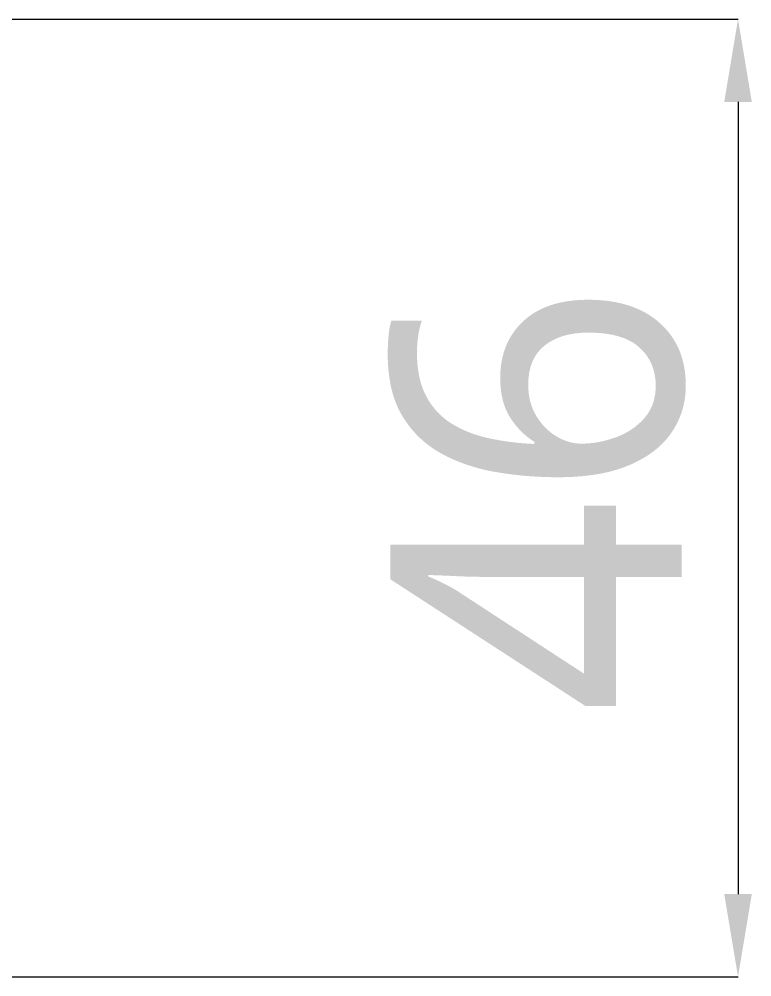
# Model space of a CAD drawing. Extents: x 16296660632 to 16296676072, y -37409619871 to -37409617340.
# Drawn here: x 16296675798.88 to 16296675834.25, y -37409617711.5 to -37409617665.25 of the extents above; entities that cross this region are included whole.
import ezdxf

# ---------------------------------------------------------------- set-up
doc = ezdxf.new("R2010")
doc.units = 0
doc.header["$LTSCALE"] = 10
doc.header["$MEASUREMENT"] = 0
doc.header["$PDMODE"] = 3
doc.header["$PDSIZE"] = -10
doc.layers.get('DEFPOINTS').update_dxf_attribs({"linetype": 'CONTINUOUS'})
doc.layers.add('BODY', color=7, linetype='CONTINUOUS')
doc.styles.add('Daelim Dimension', font='NanumGothic.ttf')
doc.dimstyles.new('DEFAULT', dxfattribs={"dimscale": 2, "dimtxt": 2, "dimasz": 2, "dimexe": 0, "dimexo": 2, "dimgap": 1, "dimtad": 1, "dimdec": 1, "dimzin": 9, "dimdsep": 46, "dimtxsty": 'Daelim Dimension', "dimcen": 0.5, "dimclrd": 252, "dimclre": 252, "dimclrt": 3, "dimadec": 1, "dimazin": 0, "dimtfac": 1, "dimtdec": 1, "dimtix": 1, "dimtmove": 0, "dimatfit": 3, "dimfxl": 1, "dimtolj": 1, "dimtzin": 1, "dimlwd": 9, "dimlwe": 9, "dimarcsym": 0})

# ---------------------------------------------------------------- blocks, each defined once
blk = doc.blocks.new('*D0')
at = {"layer": 'BODY', "color": 5, "lineweight": 9, "transparency": 16777216}
for p, q in [((16296675786.00159, -37409617665.25002), (16296675833.58813, -37409617665.25002)), ((16296675833.58813, -37409617669.25002), (16296675833.58813, -37409617707.50002)), ((16296675737.04025, -37409617711.50002), (16296675833.58813, -37409617711.50002))]:
    blk.add_line(p, q, dxfattribs=at)
at = {"layer": 'BODY', "color": 5, "transparency": 16777216}
for points in [[(16296675832.92146, -37409617669.25002), (16296675834.25479, -37409617669.25002), (16296675833.58813, -37409617665.25002)], [(16296675832.92146, -37409617707.50002), (16296675834.25479, -37409617707.50002), (16296675833.58813, -37409617711.50002)]]:
    blk.add_solid(points, dxfattribs=at)
at = {"layer": 'DEFPOINTS', "color": 0, "transparency": 16777216}
for p in [(16296675782.00159, -37409617665.25002), (16296675733.04025, -37409617711.50002), (16296675833.58813, -37409617711.50002)]:
    blk.add_point(p, dxfattribs=at)
at = {"layer": 'BODY', "color": 7, "transparency": 16777216, "insert": (16296675823.96725, -37409617688.37502), "char_height": 14, "attachment_point": 5, "rotation": 90, "style": 'Daelim Dimension'}
blk.add_mtext('\\A1;46', dxfattribs=at)

msp = doc.modelspace()

# ---------------------------------------------------------------- dimensions: what is measured, and where the dimension line sits
at = {"layer": 'BODY', "color": 5}
dim = msp.add_linear_dim(base=(16296675833.588, -37409617711.5), p1=(16296675782.002, -37409617665.25), p2=(16296675733.04, -37409617711.5), angle=90, text='46', dimstyle='DEFAULT', override={"dimtxt": 7, "dimclrd": 5, "dimclre": 5, "dimclrt": 7}, dxfattribs=at)
dim.commit()
dim.dimension.update_dxf_attribs({"geometry": '*D0', "text_midpoint": (16296675823.967, -37409617688.375)})

doc.saveas('drawing.dxf')
